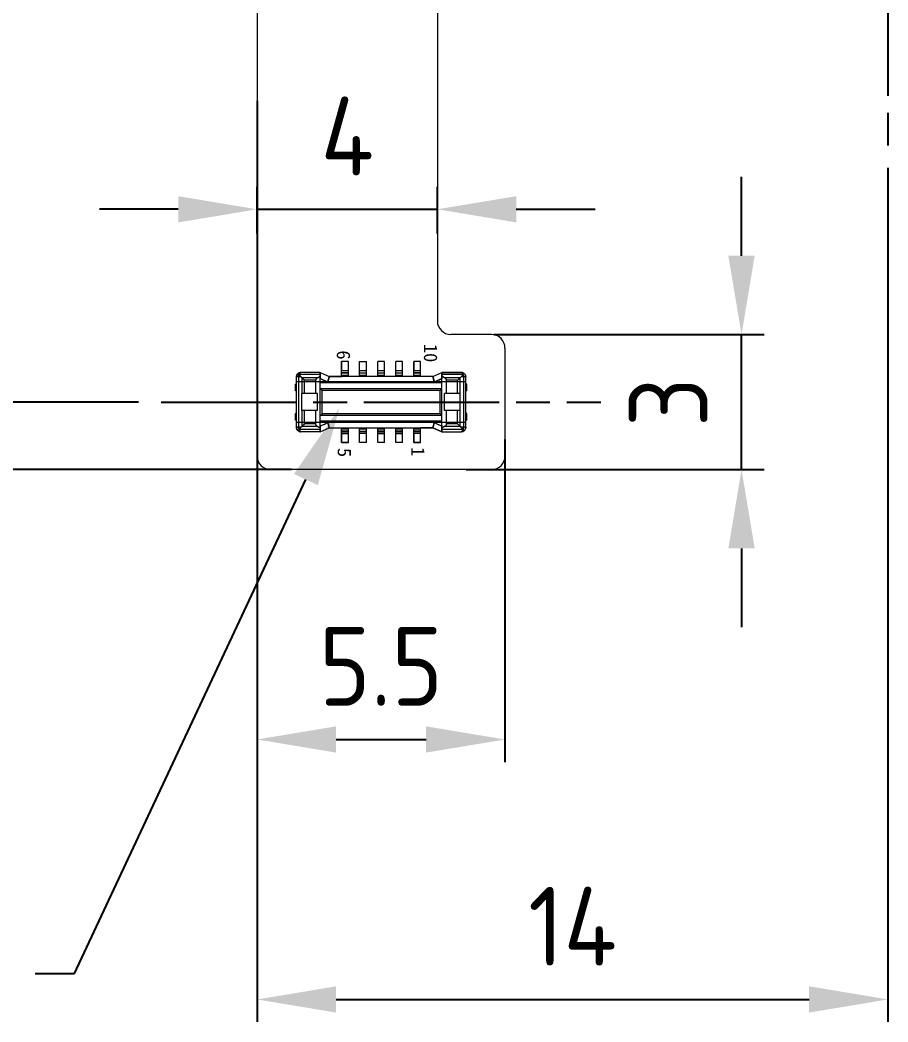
# Model space of a CAD drawing. Header units: millimetres. Extents: x 0 to 210, y 0 to 148.
# Drawn here: x 44.8 to 64.06, y 72.75 to 95 of the extents above; entities that cross this region are included whole.
import ezdxf

# ---------------------------------------------------------------- set-up
doc = ezdxf.new("R2010")
doc.units = ezdxf.units.MM
doc.header["$LTSCALE"] = 0.5
doc.linetypes.add('AM_ISO08W050', pattern=[18, 12, -1.5, 3, -1.5])
doc.linetypes.add('AM_ISO08W050x2', pattern=[9, 6, -0.75, 1.5, -0.75])
doc.layers.add('AM_5', color=3, linetype='Continuous', lineweight=25)
doc.layers.add('AM_7', color=4, linetype='AM_ISO08W050', lineweight=25)
doc.styles.get("Standard").update_dxf_attribs({"font": 'ISOCP.SHX', "bigfont": 'gbcbig.shx'})
doc.dimstyles.new('AM_GB$0', dxfattribs={"dimtxt": 3.5, "dimasz": 3.5, "dimexe": 1, "dimexo": 1, "dimgap": 1.5, "dimtad": 1, "dimdsep": 46, "dimtxsty": 'STANDARD', "dimcen": 0, "dimclrd": 256, "dimclre": 256, "dimclrt": 2, "dimadec": 0, "dimazin": 2, "dimtp": 0.1, "dimtm": 0.1, "dimtfac": 0.71, "dimtdec": 3, "dimtmove": 0, "dimatfit": 3, "dimfxl": 1, "dimlwd": -1, "dimlwe": -1, "dimarcsym": 0})

# ---------------------------------------------------------------- blocks, each defined once
blk = doc.blocks.new('*D21')
at = {"layer": 'AM_5', "linetype": 'ByBlock', "transparency": 16777216}
for p, q in [((54.765, 101.011), (38.862, 101.011)), ((39.362, 86.761), (39.362, 99.261)), ((50.83, 85.011), (38.862, 85.011))]:
    blk.add_line(p, q, dxfattribs=at)
at = {"layer": 'AM_5', "transparency": 16777216}
for points in [[(39.07, 99.261), (39.653, 99.261), (39.362, 101.011)], [(39.07, 86.761), (39.653, 86.761), (39.362, 85.011)]]:
    blk.add_solid(points, dxfattribs=at)
at = {"layer": 'Defpoints', "color": 0, "transparency": 16777216}
for p in [(39.362, 101.011), (55.265, 101.011), (51.33, 85.011)]:
    blk.add_point(p, dxfattribs=at)
at = {"layer": 'AM_5', "color": 2, "transparency": 16777216, "insert": (37.736, 93.011), "char_height": 1.75, "attachment_point": 5, "rotation": 90}
blk.add_mtext('16%%p0.2', dxfattribs=at)
blk = doc.blocks.new('*D22')
at = {"layer": 'AM_5', "linetype": 'ByBlock', "transparency": 16777216}
for p, q in [((54.89, 103.511), (33.903, 103.511)), ((34.403, 86.761), (34.403, 101.761)), ((50.576, 85.011), (33.903, 85.011))]:
    blk.add_line(p, q, dxfattribs=at)
at = {"layer": 'AM_5', "transparency": 16777216}
for points in [[(34.112, 101.761), (34.695, 101.761), (34.403, 103.511)], [(34.112, 86.761), (34.695, 86.761), (34.403, 85.011)]]:
    blk.add_solid(points, dxfattribs=at)
at = {"layer": 'Defpoints', "color": 0, "transparency": 16777216}
for p in [(34.403, 103.511), (55.39, 103.511), (51.076, 85.011)]:
    blk.add_point(p, dxfattribs=at)
at = {"layer": 'AM_5', "color": 2, "transparency": 16777216, "insert": (32.778, 94.261), "char_height": 1.75, "attachment_point": 5, "rotation": 90}
blk.add_mtext('18.5%%p0.2', dxfattribs=at)
blk = doc.blocks.new('*D23')
at = {"layer": 'AM_5', "linetype": 'ByBlock', "transparency": 16777216}
for p, q in [((60.815, 89.761), (60.815, 91.511)), ((55.315, 88.011), (61.315, 88.011)), ((60.815, 85.011), (60.815, 88.011)), ((54.701, 85.011), (61.315, 85.011)), ((60.815, 83.261), (60.815, 81.511))]:
    blk.add_line(p, q, dxfattribs=at)
at = {"layer": 'AM_5', "transparency": 16777216}
for points in [[(60.523, 89.761), (61.107, 89.761), (60.815, 88.011)], [(60.523, 83.261), (61.107, 83.261), (60.815, 85.011)]]:
    blk.add_solid(points, dxfattribs=at)
at = {"layer": 'Defpoints', "color": 0, "transparency": 16777216}
for p in [(54.815, 88.011), (60.815, 88.011), (54.201, 85.011)]:
    blk.add_point(p, dxfattribs=at)
at = {"layer": 'AM_5', "color": 2, "transparency": 16777216, "insert": (59.19, 86.511), "char_height": 1.75, "attachment_point": 5, "rotation": 90}
blk.add_mtext('3', dxfattribs=at)
blk = doc.blocks.new('*D24')
at = {"layer": 'AM_5', "linetype": 'ByBlock', "transparency": 16777216}
for p, q in [((44.065, 88.261), (44.065, 97.461)), ((47.435, 86.511), (43.565, 86.511)), ((44.065, 85.011), (44.065, 86.511)), ((50.571, 85.011), (43.565, 85.011)), ((44.065, 83.261), (44.065, 81.511))]:
    blk.add_line(p, q, dxfattribs=at)
at = {"layer": 'AM_5', "transparency": 16777216}
for points in [[(43.773, 88.261), (44.357, 88.261), (44.065, 86.511)], [(43.773, 83.261), (44.357, 83.261), (44.065, 85.011)]]:
    blk.add_solid(points, dxfattribs=at)
at = {"layer": 'Defpoints', "color": 0, "transparency": 16777216}
for p in [(44.065, 86.511), (47.935, 86.511), (51.071, 85.011)]:
    blk.add_point(p, dxfattribs=at)
at = {"layer": 'AM_5', "color": 2, "transparency": 16777216, "insert": (42.44, 93.736), "char_height": 1.75, "attachment_point": 5, "rotation": 90}
blk.add_mtext('1.5%%p0.1', dxfattribs=at)
blk = doc.blocks.new('*D26')
at = {"layer": 'AM_5', "linetype": 'ByBlock', "transparency": 16777216}
for p, q in [((50.065, 93.201), (50.065, 72.745)), ((64.065, 91.711), (64.065, 72.745)), ((51.815, 73.245), (62.315, 73.245))]:
    blk.add_line(p, q, dxfattribs=at)
at = {"layer": 'AM_5', "transparency": 16777216}
for points in [[(51.815, 73.537), (51.815, 72.954), (50.065, 73.245)], [(62.315, 73.537), (62.315, 72.954), (64.065, 73.245)]]:
    blk.add_solid(points, dxfattribs=at)
at = {"layer": 'Defpoints', "color": 0, "transparency": 16777216}
for p in [(50.065, 93.701), (64.065, 92.211), (64.065, 73.245)]:
    blk.add_point(p, dxfattribs=at)
at = {"layer": 'AM_5', "color": 2, "transparency": 16777216, "insert": (57.065, 74.87), "char_height": 1.75, "attachment_point": 5}
blk.add_mtext('14', dxfattribs=at)
blk = doc.blocks.new('*D27')
at = {"layer": 'AM_5', "linetype": 'ByBlock', "transparency": 16777216}
for p, q in [((55.565, 85.681), (55.565, 78.518)), ((50.065, 85.454), (50.065, 78.518)), ((51.815, 79.018), (53.815, 79.018))]:
    blk.add_line(p, q, dxfattribs=at)
at = {"layer": 'AM_5', "transparency": 16777216}
for points in [[(51.815, 79.31), (51.815, 78.727), (50.065, 79.018)], [(53.815, 79.31), (53.815, 78.727), (55.565, 79.018)]]:
    blk.add_solid(points, dxfattribs=at)
at = {"layer": 'Defpoints', "color": 0, "transparency": 16777216}
for p in [(55.565, 86.181), (50.065, 85.954), (55.565, 79.018)]:
    blk.add_point(p, dxfattribs=at)
at = {"layer": 'AM_5', "color": 2, "transparency": 16777216, "insert": (52.815, 80.643), "char_height": 1.75, "attachment_point": 5}
blk.add_mtext('5.5', dxfattribs=at)
blk = doc.blocks.new('*D28')
at = {"layer": 'AM_5', "linetype": 'ByBlock', "transparency": 16777216}
for p, q in [((50.065, 90.258), (50.065, 91.293)), ((54.065, 90.258), (54.065, 91.293)), ((48.315, 90.793), (46.565, 90.793)), ((50.065, 90.793), (54.065, 90.793)), ((55.815, 90.793), (57.565, 90.793))]:
    blk.add_line(p, q, dxfattribs=at)
at = {"layer": 'AM_5', "transparency": 16777216}
for points in [[(48.315, 91.084), (48.315, 90.501), (50.065, 90.793)], [(55.815, 91.084), (55.815, 90.501), (54.065, 90.793)]]:
    blk.add_solid(points, dxfattribs=at)
at = {"layer": 'Defpoints', "color": 0, "transparency": 16777216}
for p in [(54.065, 90.793), (50.065, 89.758), (54.065, 89.758)]:
    blk.add_point(p, dxfattribs=at)
at = {"layer": 'AM_5', "color": 2, "transparency": 16777216, "insert": (52.065, 92.418), "char_height": 1.75, "attachment_point": 5}
blk.add_mtext('4', dxfattribs=at)
blk = doc.blocks.new('*S212')
at = {"layer": 'AM_5', "color": 3, "linetype": 'Continuous'}
for p, q in [((46.01, 73.824), (51.147, 84.791)), ((45.135, 73.824), (46.01, 73.824))]:
    blk.add_line(p, q, dxfattribs=at)
blk.add_trace([(51.411, 84.667), (50.883, 84.915), (51.89, 86.376)], dxfattribs=at)

msp = doc.modelspace()

# ---------------------------------------------------------------- linework, layer by layer
at = {"color": 7, "linetype": 'Continuous', "lineweight": 15}
for p, q in [((50.065, 103.211), (50.065, 85.311)), ((54.065, 98.211), (54.065, 88.311)), ((55.265, 88.011), (54.365, 88.011)), ((55.565, 87.711), (55.565, 85.311)), ((52.09, 87.411), (51.94, 87.411)), ((51.94, 87.411), (51.94, 87.212)), ((52.09, 87.411), (51.94, 87.411)), ((51.94, 87.081), (51.94, 87.411)), ((52.09, 87.212), (52.09, 87.411)), ((52.09, 87.081), (52.09, 87.411)), ((52.34, 87.411), (52.49, 87.411)), ((52.34, 87.081), (52.34, 87.411)), ((52.49, 87.081), (52.49, 87.411)), ((52.89, 87.411), (52.74, 87.411)), ((52.74, 87.081), (52.74, 87.411)), ((52.89, 87.081), (52.89, 87.411)), ((53.29, 87.411), (53.14, 87.411)), ((53.14, 87.081), (53.14, 87.411)), ((53.29, 87.081), (53.29, 87.411)), ((53.69, 87.411), (53.54, 87.411)), ((53.54, 87.411), (53.54, 87.212)), ((53.69, 87.411), (53.54, 87.411)), ((53.54, 87.081), (53.54, 87.411)), ((53.69, 87.212), (53.69, 87.411)), ((53.69, 87.081), (53.69, 87.411)), ((50.935, 85.954), (50.935, 87.069)), ((51.04, 87.069), (50.935, 87.069)), ((50.985, 87.069), (50.985, 85.954)), ((51.465, 87.124), (51.008, 87.124)), ((51.465, 87.169), (51.035, 87.169)), ((51.406, 87.053), (51.058, 87.053)), ((51.061, 86.701), (51.061, 87.05)), ((51.406, 87.053), (51.465, 87.089)), ((51.464, 87.042), (51.465, 87.03)), ((51.465, 87.03), (51.464, 87.042)), ((51.465, 87.169), (51.665, 87.081)), ((51.465, 87.042), (51.465, 87.168)), ((51.465, 85.992), (51.465, 87.03)), ((53.965, 87.081), (51.665, 87.081)), ((51.665, 87.081), (51.94, 87.081)), ((51.94, 87.212), (52.09, 87.212)), ((51.94, 87.212), (52.09, 87.212)), ((51.94, 87.163), (52.09, 87.163)), ((52.09, 87.16), (51.94, 87.16)), ((51.94, 87.112), (52.09, 87.112)), ((52.34, 87.211), (52.49, 87.212)), ((52.34, 87.212), (52.49, 87.212)), ((52.34, 87.163), (52.49, 87.163)), ((52.34, 87.16), (52.49, 87.16)), ((52.34, 87.112), (52.49, 87.112)), ((52.74, 87.212), (52.89, 87.212)), ((52.74, 87.163), (52.89, 87.163)), ((52.74, 87.16), (52.89, 87.16)), ((52.74, 87.112), (52.89, 87.112)), ((53.14, 87.212), (53.29, 87.212)), ((53.14, 87.163), (53.29, 87.163)), ((53.14, 87.16), (53.29, 87.16)), ((53.14, 87.112), (53.29, 87.112)), ((53.54, 87.212), (53.69, 87.212)), ((53.54, 87.212), (53.69, 87.212)), ((53.54, 87.163), (53.69, 87.163)), ((53.69, 87.16), (53.54, 87.16)), ((53.54, 87.112), (53.69, 87.112)), ((53.965, 87.081), (54.165, 87.169)), ((54.165, 87.169), (54.595, 87.169)), ((54.165, 87.169), (54.165, 87.039)), ((54.622, 87.124), (54.165, 87.124)), ((54.224, 87.053), (54.165, 87.089)), ((54.165, 85.992), (54.165, 87.03)), ((54.572, 87.053), (54.224, 87.053)), ((54.569, 86.701), (54.569, 87.05)), ((54.695, 87.069), (54.59, 87.069)), ((54.645, 87.069), (54.645, 85.954)), ((54.695, 85.954), (54.695, 87.069)), ((50.915, 86.762), (50.915, 86.912)), ((50.935, 86.912), (50.915, 86.912)), ((54.695, 86.961), (50.935, 86.961)), ((51.115, 86.701), (51.115, 86.996)), ((51.365, 86.996), (51.115, 86.996)), ((51.365, 86.701), (51.365, 86.996)), ((54.165, 86.936), (51.465, 86.936)), ((51.465, 86.811), (54.165, 86.811)), ((51.505, 86.771), (51.465, 86.811)), ((54.125, 86.771), (54.165, 86.811)), ((54.515, 86.996), (54.265, 86.996)), ((54.265, 86.701), (54.265, 86.996)), ((54.515, 86.701), (54.515, 86.996)), ((54.715, 86.912), (54.695, 86.912)), ((54.715, 86.762), (54.715, 86.912)), ((50.935, 86.762), (50.915, 86.762)), ((51.058, 86.321), (51.058, 86.701)), ((51.405, 86.701), (51.058, 86.701)), ((51.405, 86.321), (51.405, 86.701)), ((51.505, 86.251), (51.505, 86.771)), ((54.125, 86.771), (51.505, 86.771)), ((54.125, 86.251), (54.125, 86.771)), ((54.572, 86.701), (54.225, 86.701)), ((54.225, 86.321), (54.225, 86.701)), ((54.572, 86.321), (54.572, 86.701)), ((54.715, 86.762), (54.695, 86.762)), ((50.915, 86.111), (50.915, 86.261)), ((50.935, 86.261), (50.915, 86.261)), ((50.935, 86.111), (50.915, 86.111)), ((51.405, 86.321), (51.058, 86.321)), ((51.061, 85.973), (51.061, 86.321)), ((51.115, 86.027), (51.115, 86.321)), ((51.365, 86.027), (51.365, 86.321)), ((51.465, 86.211), (51.505, 86.251)), ((54.165, 86.211), (51.465, 86.211)), ((54.125, 86.251), (51.505, 86.251)), ((54.165, 86.211), (54.125, 86.251)), ((54.572, 86.321), (54.225, 86.321)), ((54.265, 86.027), (54.265, 86.321)), ((54.515, 86.027), (54.515, 86.321)), ((54.569, 85.973), (54.569, 86.321)), ((54.715, 86.261), (54.695, 86.261)), ((54.715, 86.111), (54.695, 86.111)), ((54.715, 86.111), (54.715, 86.261)), ((54.695, 86.061), (50.935, 86.061)), ((51.04, 85.954), (50.935, 85.954)), ((51.465, 85.899), (51.008, 85.899)), ((51.406, 85.969), (51.058, 85.969)), ((51.365, 86.027), (51.115, 86.027)), ((54.165, 86.086), (51.465, 86.086)), ((51.636, 86.054), (51.465, 85.979)), ((51.465, 85.854), (51.465, 85.979)), ((51.465, 85.854), (51.665, 85.941)), ((53.997, 86.066), (51.633, 86.066)), ((51.665, 85.941), (51.665, 85.941)), ((51.665, 85.941), (53.965, 85.941)), ((51.94, 85.611), (51.94, 85.941)), ((52.09, 85.911), (51.94, 85.911)), ((52.09, 85.611), (52.09, 85.941)), ((52.34, 85.611), (52.34, 85.941)), ((52.49, 85.911), (52.34, 85.911)), ((52.49, 85.611), (52.49, 85.941)), ((52.74, 85.611), (52.74, 85.941)), ((52.89, 85.911), (52.74, 85.911)), ((52.89, 85.611), (52.89, 85.941)), ((53.14, 85.611), (53.14, 85.941)), ((53.29, 85.911), (53.14, 85.911)), ((53.29, 85.611), (53.29, 85.941)), ((53.54, 85.611), (53.54, 85.941)), ((53.69, 85.911), (53.54, 85.911)), ((53.965, 85.941), (53.69, 85.941)), ((53.69, 85.611), (53.69, 85.941)), ((53.965, 85.941), (54.165, 85.854)), ((54.165, 85.854), (53.965, 85.941)), ((53.965, 85.941), (53.965, 85.941)), ((54.165, 85.979), (53.994, 86.054)), ((54.165, 85.979), (54.165, 85.992)), ((54.165, 85.992), (54.165, 85.979)), ((54.165, 85.854), (54.165, 85.979)), ((54.224, 85.969), (54.165, 85.934)), ((54.622, 85.899), (54.165, 85.899)), ((54.572, 85.969), (54.224, 85.969)), ((54.515, 86.027), (54.265, 86.027)), ((54.695, 85.954), (54.59, 85.954)), ((51.465, 85.854), (51.035, 85.854)), ((52.09, 85.863), (51.94, 85.863)), ((51.94, 85.859), (52.09, 85.859)), ((52.09, 85.811), (51.94, 85.811)), ((51.94, 85.811), (51.94, 85.611)), ((51.94, 85.811), (52.09, 85.811)), ((52.09, 85.611), (52.09, 85.811)), ((52.34, 85.863), (52.49, 85.863)), ((52.34, 85.859), (52.49, 85.859)), ((52.49, 85.811), (52.34, 85.811)), ((52.49, 85.811), (52.34, 85.811)), ((52.89, 85.863), (52.74, 85.863)), ((52.74, 85.859), (52.89, 85.859)), ((52.89, 85.811), (52.74, 85.811)), ((52.74, 85.811), (52.89, 85.811)), ((53.29, 85.863), (53.14, 85.863)), ((53.14, 85.859), (53.29, 85.859)), ((53.29, 85.811), (53.14, 85.811)), ((53.14, 85.811), (53.29, 85.811)), ((53.69, 85.863), (53.54, 85.863)), ((53.54, 85.859), (53.69, 85.859)), ((53.69, 85.811), (53.54, 85.811)), ((53.54, 85.811), (53.54, 85.611)), ((53.69, 85.811), (53.54, 85.811)), ((53.69, 85.611), (53.69, 85.811)), ((54.165, 85.854), (54.595, 85.854)), ((51.94, 85.611), (52.09, 85.611)), ((52.09, 85.611), (51.94, 85.611)), ((52.49, 85.611), (52.34, 85.611)), ((52.89, 85.611), (52.74, 85.611)), ((53.29, 85.611), (53.14, 85.611)), ((53.54, 85.611), (53.69, 85.611)), ((53.69, 85.611), (53.54, 85.611)), ((55.265, 85.011), (50.365, 85.011))]:
    msp.add_line(p, q, dxfattribs=at)
msp.add_lwpolyline([(51.464, 87.169), (51.464, 87.169), (51.463, 87.169), (51.464, 87.169)], dxfattribs=at)
for centre, radius, start, end in [((54.365, 88.311), 0.3, 180, 270), ((55.265, 87.711), 0.3, 0, 90), ((51.035, 87.069), 0.1, 90, 180), ((54.595, 87.069), 0.1, 359.9974, 90.0026), ((51.035, 85.954), 0.1, 179.9974, 270.0026), ((54.595, 85.954), 0.1, 269.9974, 0.0026), ((50.365, 85.311), 0.3, 180, 270), ((55.265, 85.311), 0.3, 270, 360)]:
    msp.add_arc(centre, radius, start, end, dxfattribs=at)
for points, knots in [([(50.935, 87.069), (50.935, 87.077), (50.937, 87.095), (50.947, 87.119), (50.963, 87.14), (50.985, 87.156), (51.009, 87.166), (51.026, 87.169), (51.035, 87.169)], [0, 0, 0, 0, 0.0258342, 0.0520997, 0.0783382, 0.1045812, 0.1308305, 0.1566311, 0.1566311, 0.1566311, 0.1566311]), ([(51.01, 87.15), (51.006, 87.145), (50.998, 87.133), (50.991, 87.114), (50.986, 87.092), (50.985, 87.077), (50.985, 87.069)], [0, 0, 0, 0, 0.01899704, 0.04002287, 0.06257093, 0.08592241, 0.08592241, 0.08592241, 0.08592241]), ([(50.985, 87.069), (50.985, 87.077), (50.986, 87.092), (50.991, 87.114), (50.998, 87.133), (51.006, 87.145), (51.01, 87.15)], [0, 0, 0, 0, 0.02337654, 0.04564807, 0.06671472, 0.08592341, 0.08592341, 0.08592341, 0.08592341]), ([(51.008, 87.124), (51.007, 87.127), (51.008, 87.133), (51.008, 87.142), (51.009, 87.147), (51.01, 87.15)], [0, 0, 0, 0, 0.00954284, 0.01827527, 0.02606074, 0.02606074, 0.02606074, 0.02606074]), ([(51.01, 87.15), (51.009, 87.147), (51.008, 87.142), (51.008, 87.133), (51.007, 87.127), (51.008, 87.124)], [0, 0, 0, 0, 0.00775286, 0.01647334, 0.02606367, 0.02606367, 0.02606367, 0.02606367]), ([(51.008, 87.124), (51.008, 87.119), (51.009, 87.11), (51.016, 87.096), (51.027, 87.082), (51.035, 87.073), (51.04, 87.069)], [0, 0, 0, 0, 0.01307496, 0.02818851, 0.04562308, 0.06552876, 0.06552876, 0.06552876, 0.06552876]), ([(51.04, 87.069), (51.035, 87.073), (51.027, 87.082), (51.016, 87.096), (51.009, 87.11), (51.008, 87.119), (51.008, 87.124)], [0, 0, 0, 0, 0.01990646, 0.03734158, 0.05245501, 0.06553007, 0.06553007, 0.06553007, 0.06553007]), ([(51.037, 87.169), (51.036, 87.169), (51.033, 87.169), (51.029, 87.168), (51.026, 87.168), (51.023, 87.167), (51.02, 87.166), (51.017, 87.164), (51.015, 87.162), (51.013, 87.159), (51.011, 87.154), (51.01, 87.151), (51.01, 87.15)], [0, 0, 0, 0, 0.00425509, 0.00798757, 0.01132564, 0.0144581, 0.01752334, 0.02064685, 0.02398123, 0.02772535, 0.0321276, 0.03748125, 0.03748125, 0.03748125, 0.03748125]), ([(51.037, 87.169), (51.037, 87.169), (51.036, 87.169), (51.035, 87.169), (51.035, 87.169), (51.035, 87.169)], [0, 0, 0, 0, 0.001180722, 0.001899559, 0.002155228, 0.002155228, 0.002155228, 0.002155228]), ([(51.04, 87.069), (51.042, 87.067), (51.046, 87.064), (51.052, 87.058), (51.056, 87.055), (51.058, 87.053)], [0, 0, 0, 0, 0.00772152, 0.01546484, 0.02322819, 0.02322819, 0.02322819, 0.02322819]), ([(51.058, 87.053), (51.056, 87.055), (51.052, 87.058), (51.046, 87.064), (51.042, 87.067), (51.04, 87.069)], [0, 0, 0, 0, 0.00770204, 0.01544034, 0.02320791, 0.02320791, 0.02320791, 0.02320791]), ([(51.061, 87.05), (51.061, 87.05), (51.06, 87.051), (51.059, 87.052), (51.058, 87.053), (51.058, 87.053)], [0, 0, 0, 0, 0.001569102, 0.00311671, 0.004638781, 0.004638781, 0.004638781, 0.004638781]), ([(51.058, 87.053), (51.058, 87.053), (51.059, 87.052), (51.06, 87.051), (51.061, 87.05), (51.061, 87.05)], [0, 0, 0, 0, 0.001526053, 0.003070113, 0.004631201, 0.004631201, 0.004631201, 0.004631201]), ([(51.061, 87.05), (51.066, 87.045), (51.078, 87.033), (51.096, 87.015), (51.108, 87.003), (51.115, 86.996)], [0, 0, 0, 0, 0.02239183, 0.04820123, 0.07636543, 0.07636543, 0.07636543, 0.07636543]), ([(51.115, 86.996), (51.108, 87.003), (51.096, 87.015), (51.078, 87.033), (51.066, 87.045), (51.061, 87.05)], [0, 0, 0, 0, 0.02817101, 0.0539817, 0.07636562, 0.07636562, 0.07636562, 0.07636562]), ([(51.406, 87.053), (51.401, 87.05), (51.392, 87.044), (51.38, 87.033), (51.371, 87.021), (51.366, 87.008), (51.365, 87), (51.365, 86.996)], [0, 0, 0, 0, 0.01737064, 0.03333936, 0.04799334, 0.06135543, 0.07340136, 0.07340136, 0.07340136, 0.07340136]), ([(51.365, 86.996), (51.365, 87), (51.366, 87.008), (51.371, 87.021), (51.38, 87.033), (51.392, 87.044), (51.401, 87.05), (51.406, 87.053)], [0, 0, 0, 0, 0.0120773, 0.02543387, 0.04008214, 0.05604341, 0.07340101, 0.07340101, 0.07340101, 0.07340101]), ([(51.465, 87.042), (51.464, 87.042), (51.464, 87.042), (51.464, 87.041), (51.464, 87.041), (51.464, 87.04), (51.464, 87.039), (51.464, 87.038), (51.464, 87.037), (51.463, 87.036), (51.463, 87.035), (51.463, 87.034), (51.463, 87.033), (51.462, 87.032), (51.462, 87.032), (51.462, 87.031), (51.462, 87.03), (51.462, 87.03), (51.463, 87.029), (51.464, 87.03), (51.464, 87.03), (51.465, 87.03), (51.465, 87.03)], [0, 0, 0, 0, 0.00053327, 0.00115779, 0.00184023, 0.00258112, 0.00338324, 0.00425059, 0.00518754, 0.00619934, 0.00729231, 0.00841611, 0.00941629, 0.01029778, 0.01108115, 0.0117819, 0.01241183, 0.01297416, 0.01350312, 0.01410894, 0.01477563, 0.01551456, 0.01551456, 0.01551456, 0.01551456]), ([(51.465, 87.03), (51.465, 87.03), (51.464, 87.03), (51.464, 87.03), (51.463, 87.029), (51.462, 87.03), (51.462, 87.03), (51.462, 87.031), (51.462, 87.032), (51.462, 87.032), (51.463, 87.033), (51.463, 87.034), (51.463, 87.035), (51.463, 87.036), (51.463, 87.037), (51.464, 87.038), (51.464, 87.038), (51.464, 87.039), (51.464, 87.04), (51.464, 87.04), (51.464, 87.041), (51.464, 87.041), (51.464, 87.042), (51.464, 87.042), (51.464, 87.042)], [0, 0, 0, 0, 0.00076139, 0.00143839, 0.00203817, 0.00255987, 0.00311968, 0.00374171, 0.00442008, 0.0051559, 0.00595198, 0.00681192, 0.00773998, 0.00874271, 0.0097835, 0.01072401, 0.01155155, 0.01228648, 0.01294364, 0.01353433, 0.01406763, 0.0145506, 0.0149871, 0.01535459, 0.01535459, 0.01535459, 0.01535459]), ([(51.465, 87.169), (51.465, 87.169), (51.464, 87.169), (51.464, 87.169), (51.464, 87.169), (51.464, 87.169)], [0, 0, 0, 0, 0.000211653, 0.000609324, 0.001146189, 0.001146189, 0.001146189, 0.001146189]), ([(51.464, 87.169), (51.464, 87.169), (51.464, 87.168), (51.464, 87.168), (51.464, 87.168), (51.465, 87.168)], [0, 0, 0, 0, 0.00030517, 0.00067215, 0.001066933, 0.001066933, 0.001066933, 0.001066933]), ([(51.464, 87.169), (51.464, 87.169), (51.464, 87.169), (51.464, 87.169), (51.464, 87.169), (51.464, 87.169)], [0, 0, 0, 0, 0.0003213663, 0.0006258221, 0.0009135613, 0.0009135613, 0.0009135613, 0.0009135613]), ([(51.464, 87.042), (51.464, 87.044), (51.465, 87.047), (51.465, 87.052), (51.465, 87.055), (51.465, 87.056)], [0, 0, 0, 0, 0.00452577, 0.0092601, 0.01420685, 0.01420685, 0.01420685, 0.01420685]), ([(51.465, 87.169), (51.465, 87.169), (51.465, 87.169), (51.465, 87.169), (51.465, 87.169)], [0, 0, 0, 0, 0.0001452321, 0.0002904668, 0.0002904668, 0.0002904668, 0.0002904668]), ([(51.465, 87.169), (51.465, 87.169), (51.465, 87.169), (51.465, 87.169), (51.465, 87.169)], [0, 0, 0, 0, 0.0001415719, 0.0002831447, 0.0002831447, 0.0002831447, 0.0002831447]), ([(51.465, 87.168), (51.465, 87.166), (51.465, 87.16), (51.465, 87.147), (51.465, 87.128), (51.465, 87.104), (51.465, 87.074), (51.465, 87.053), (51.465, 87.042)], [0, 0, 0, 0, 0.0062688, 0.0190833, 0.0378843, 0.0625374, 0.092683, 0.1259559, 0.1259559, 0.1259559, 0.1259559]), ([(51.465, 87.089), (51.465, 87.093), (51.465, 87.1), (51.464, 87.112), (51.465, 87.12), (51.465, 87.124)], [0, 0, 0, 0, 0.01150989, 0.02319769, 0.03472046, 0.03472046, 0.03472046, 0.03472046]), ([(51.465, 87.056), (51.465, 87.057), (51.465, 87.058), (51.465, 87.06), (51.465, 87.061), (51.465, 87.061)], [0, 0, 0, 0, 0.001644713, 0.003256268, 0.004835172, 0.004835172, 0.004835172, 0.004835172]), ([(51.634, 86.958), (51.615, 86.966), (51.578, 86.982), (51.521, 87.006), (51.484, 87.022), (51.465, 87.03)], [0, 0, 0, 0, 0.0612609, 0.1225515, 0.1838746, 0.1838746, 0.1838746, 0.1838746]), ([(51.465, 87.03), (51.484, 87.022), (51.521, 87.006), (51.578, 86.982), (51.615, 86.966), (51.634, 86.958)], [0, 0, 0, 0, 0.0612393, 0.1225315, 0.1838746, 0.1838746, 0.1838746, 0.1838746]), ([(51.634, 86.958), (51.635, 86.961), (51.637, 86.969), (51.64, 86.981), (51.643, 86.995), (51.646, 87.009), (51.65, 87.024), (51.654, 87.039), (51.658, 87.053), (51.661, 87.066), (51.663, 87.075), (51.664, 87.08), (51.665, 87.081)], [0, 0, 0, 0, 0.0115025, 0.0241067, 0.0377737, 0.0524227, 0.0678573, 0.0836687, 0.0990645, 0.1128241, 0.1231918, 0.127286, 0.127286, 0.127286, 0.127286]), ([(51.665, 87.081), (51.664, 87.08), (51.663, 87.075), (51.661, 87.066), (51.658, 87.053), (51.654, 87.039), (51.65, 87.024), (51.646, 87.009), (51.643, 86.995), (51.64, 86.981), (51.637, 86.969), (51.635, 86.961), (51.634, 86.958)], [0, 0, 0, 0, 0.0040711, 0.0144709, 0.0283199, 0.0437284, 0.0595005, 0.0749095, 0.0895511, 0.1032132, 0.1158067, 0.1272945, 0.1272945, 0.1272945, 0.1272945]), ([(53.995, 86.96), (53.995, 86.962), (53.995, 86.964), (53.994, 86.967), (53.993, 86.971), (53.992, 86.975), (53.991, 86.979), (53.989, 86.984), (53.988, 86.989), (53.987, 86.995), (53.986, 87.001), (53.984, 87.007), (53.982, 87.014), (53.98, 87.021), (53.978, 87.029), (53.976, 87.037), (53.974, 87.045), (53.972, 87.053), (53.97, 87.061), (53.969, 87.068), (53.967, 87.074), (53.966, 87.078), (53.965, 87.081), (53.965, 87.081)], [0, 0, 0, 0, 0.0032783, 0.0068541, 0.0107337, 0.0149421, 0.0194915, 0.0244046, 0.0297031, 0.0354081, 0.0415367, 0.0480994, 0.055098, 0.0625212, 0.070338, 0.078487, 0.0868631, 0.0952998, 0.1035473, 0.1112381, 0.1178419, 0.122608, 0.1244953, 0.1244953, 0.1244953, 0.1244953]), ([(53.965, 87.081), (53.965, 87.081), (53.966, 87.078), (53.967, 87.074), (53.969, 87.068), (53.97, 87.061), (53.972, 87.053), (53.974, 87.045), (53.976, 87.037), (53.978, 87.029), (53.98, 87.021), (53.982, 87.014), (53.984, 87.007), (53.986, 87.001), (53.987, 86.995), (53.988, 86.989), (53.989, 86.984), (53.991, 86.979), (53.992, 86.975), (53.993, 86.971), (53.994, 86.967), (53.995, 86.964), (53.995, 86.962), (53.995, 86.96)], [0, 0, 0, 0, 0.0019507, 0.0067588, 0.0133422, 0.0209782, 0.0291746, 0.0375875, 0.0459683, 0.0541292, 0.0619555, 0.069384, 0.0763843, 0.0829466, 0.0890748, 0.0947806, 0.1000806, 0.1049956, 0.1095484, 0.1137611, 0.1176456, 0.1212191, 0.1244874, 0.1244874, 0.1244874, 0.1244874]), ([(53.995, 86.96), (54.014, 86.968), (54.052, 86.984), (54.109, 87.007), (54.146, 87.022), (54.165, 87.03)], [0, 0, 0, 0, 0.0611875, 0.1222569, 0.1832069, 0.1832069, 0.1832069, 0.1832069]), ([(54.165, 87.03), (54.146, 87.022), (54.108, 87.007), (54.052, 86.984), (54.014, 86.968), (53.995, 86.96)], [0, 0, 0, 0, 0.0611161, 0.1221853, 0.1832069, 0.1832069, 0.1832069, 0.1832069]), ([(54.165, 87.168), (54.166, 87.168), (54.166, 87.168), (54.166, 87.169), (54.166, 87.169), (54.166, 87.169), (54.166, 87.169), (54.166, 87.169), (54.165, 87.169), (54.165, 87.169)], [0, 0, 0, 0, 0.000778049, 0.001101227, 0.001243416, 0.001435099, 0.001716766, 0.001968543, 0.002210798, 0.002210798, 0.002210798, 0.002210798]), ([(54.165, 87.169), (54.165, 87.169), (54.165, 87.169), (54.165, 87.169), (54.165, 87.169)], [0, 0, 0, 0, 0.0001951781, 0.0003903586, 0.0003903586, 0.0003903586, 0.0003903586]), ([(54.167, 87.039), (54.167, 87.039), (54.166, 87.039), (54.165, 87.04), (54.165, 87.041), (54.165, 87.041), (54.165, 87.042), (54.165, 87.044), (54.165, 87.045), (54.165, 87.046), (54.165, 87.047), (54.165, 87.049), (54.165, 87.05), (54.165, 87.052), (54.165, 87.054), (54.165, 87.056), (54.165, 87.058), (54.165, 87.06), (54.165, 87.062), (54.165, 87.065), (54.165, 87.068), (54.165, 87.071), (54.165, 87.074), (54.165, 87.077), (54.165, 87.081), (54.165, 87.085), (54.165, 87.09), (54.165, 87.094), (54.165, 87.099), (54.165, 87.104), (54.165, 87.11), (54.165, 87.116), (54.165, 87.122), (54.165, 87.128), (54.165, 87.135), (54.165, 87.142), (54.165, 87.148), (54.165, 87.155), (54.165, 87.16), (54.165, 87.165), (54.165, 87.167), (54.165, 87.168)], [0, 0, 0, 0, 0.0009836, 0.001802, 0.0026221, 0.0035482, 0.0045255, 0.0055878, 0.0067303, 0.0079618, 0.0092885, 0.010718, 0.0122583, 0.0139179, 0.0157062, 0.0176331, 0.019709, 0.0219455, 0.0243546, 0.0269492, 0.029743, 0.0327501, 0.0359857, 0.0394651, 0.0432043, 0.047219, 0.0515246, 0.0561354, 0.0610634, 0.0663173, 0.0718997, 0.0778039, 0.0840092, 0.0904724, 0.0971186, 0.103844, 0.1104988, 0.1168662, 0.122632, 0.1273299, 0.1303386, 0.1303386, 0.1303386, 0.1303386]), ([(54.166, 87.168), (54.165, 87.167), (54.165, 87.162), (54.165, 87.153), (54.165, 87.14), (54.165, 87.129), (54.165, 87.124)], [0, 0, 0, 0, 0.00412757, 0.01343627, 0.02711638, 0.04465073, 0.04465073, 0.04465073, 0.04465073]), ([(54.165, 87.124), (54.165, 87.12), (54.165, 87.112), (54.165, 87.1), (54.165, 87.093), (54.165, 87.089)], [0, 0, 0, 0, 0.01167618, 0.02324976, 0.03471827, 0.03471827, 0.03471827, 0.03471827]), ([(54.165, 87.061), (54.165, 87.061), (54.165, 87.06), (54.165, 87.058), (54.165, 87.057), (54.165, 87.056)], [0, 0, 0, 0, 0.001576726, 0.003187551, 0.004835861, 0.004835861, 0.004835861, 0.004835861]), ([(54.165, 87.03), (54.165, 87.031), (54.166, 87.033), (54.166, 87.036), (54.167, 87.038), (54.167, 87.039)], [0, 0, 0, 0, 0.00322113, 0.006457974, 0.009709194, 0.009709194, 0.009709194, 0.009709194]), ([(54.167, 87.039), (54.167, 87.038), (54.166, 87.036), (54.166, 87.033), (54.165, 87.031), (54.165, 87.03)], [0, 0, 0, 0, 0.003232526, 0.006472784, 0.009721434, 0.009721434, 0.009721434, 0.009721434]), ([(54.165, 87.039), (54.165, 87.039), (54.166, 87.039), (54.166, 87.039), (54.167, 87.039), (54.167, 87.039), (54.167, 87.039), (54.167, 87.039)], [0, 0, 0, 0, 0.000471893, 0.000968583, 0.001385472, 0.001861971, 0.002287709, 0.002287709, 0.002287709, 0.002287709]), ([(54.165, 87.03), (54.165, 87.03), (54.165, 87.031), (54.165, 87.032), (54.165, 87.033), (54.165, 87.034), (54.165, 87.035), (54.165, 87.035), (54.165, 87.036), (54.165, 87.037), (54.165, 87.037), (54.165, 87.038), (54.165, 87.038), (54.165, 87.039), (54.165, 87.039), (54.165, 87.039)], [0, 0, 0, 0, 0.001109301, 0.002135525, 0.003085742, 0.003966062, 0.004782056, 0.00553879, 0.006240856, 0.00689244, 0.00749739, 0.008058687, 0.008577969, 0.009055099, 0.009474513, 0.009474513, 0.009474513, 0.009474513]), ([(54.165, 87.039), (54.165, 87.039), (54.165, 87.039), (54.165, 87.038), (54.165, 87.038), (54.165, 87.037), (54.165, 87.037), (54.165, 87.036), (54.165, 87.035), (54.165, 87.035), (54.165, 87.034), (54.165, 87.033), (54.165, 87.032), (54.165, 87.031), (54.165, 87.03), (54.165, 87.03)], [0, 0, 0, 0, 0.000390161, 0.0008676, 0.001389958, 0.001955308, 0.002564972, 0.003221156, 0.003926478, 0.004685806, 0.005504979, 0.006389118, 0.007342296, 0.008368086, 0.009474723, 0.009474723, 0.009474723, 0.009474723]), ([(54.593, 87.169), (54.546, 87.169), (54.451, 87.169), (54.308, 87.169), (54.213, 87.169), (54.166, 87.169)], [0, 0, 0, 0, 0.1415233, 0.2848655, 0.4273436, 0.4273436, 0.4273436, 0.4273436]), ([(54.265, 86.996), (54.265, 87), (54.264, 87.008), (54.259, 87.021), (54.25, 87.033), (54.238, 87.044), (54.229, 87.05), (54.224, 87.053)], [0, 0, 0, 0, 0.01205295, 0.02541217, 0.04006327, 0.05602886, 0.0733956, 0.0733956, 0.0733956, 0.0733956]), ([(54.224, 87.053), (54.229, 87.05), (54.238, 87.044), (54.25, 87.033), (54.259, 87.021), (54.264, 87.008), (54.265, 87), (54.265, 86.996)], [0, 0, 0, 0, 0.01735813, 0.03331983, 0.04796859, 0.06132596, 0.07339576, 0.07339576, 0.07339576, 0.07339576]), ([(54.569, 87.05), (54.564, 87.045), (54.552, 87.033), (54.534, 87.015), (54.522, 87.003), (54.515, 86.996)], [0, 0, 0, 0, 0.02239485, 0.04820055, 0.07636562, 0.07636562, 0.07636562, 0.07636562]), ([(54.515, 86.996), (54.522, 87.003), (54.534, 87.015), (54.552, 87.033), (54.564, 87.045), (54.569, 87.05)], [0, 0, 0, 0, 0.02817829, 0.05399581, 0.07636543, 0.07636543, 0.07636543, 0.07636543]), ([(54.572, 87.053), (54.572, 87.053), (54.571, 87.052), (54.57, 87.051), (54.569, 87.05), (54.569, 87.05)], [0, 0, 0, 0, 0.001518077, 0.003064104, 0.004632624, 0.004632624, 0.004632624, 0.004632624]), ([(54.569, 87.05), (54.569, 87.05), (54.57, 87.051), (54.571, 87.052), (54.572, 87.053), (54.572, 87.053)], [0, 0, 0, 0, 0.001563619, 0.003108769, 0.004636182, 0.004636182, 0.004636182, 0.004636182]), ([(54.572, 87.053), (54.574, 87.055), (54.578, 87.058), (54.584, 87.064), (54.588, 87.067), (54.59, 87.069)], [0, 0, 0, 0, 0.00772434, 0.01546889, 0.02323209, 0.02323209, 0.02323209, 0.02323209]), ([(54.622, 87.124), (54.622, 87.119), (54.621, 87.11), (54.614, 87.096), (54.603, 87.082), (54.594, 87.073), (54.59, 87.069)], [0, 0, 0, 0, 0.01307502, 0.02818843, 0.04562357, 0.06553007, 0.06553007, 0.06553007, 0.06553007]), ([(54.62, 87.15), (54.62, 87.151), (54.619, 87.154), (54.617, 87.159), (54.615, 87.162), (54.613, 87.164), (54.61, 87.166), (54.607, 87.167), (54.604, 87.168), (54.601, 87.168), (54.597, 87.169), (54.594, 87.169), (54.593, 87.169)], [0, 0, 0, 0, 0.00536981, 0.00978111, 0.0135305, 0.01686847, 0.01999495, 0.02306281, 0.02619757, 0.02953777, 0.03327209, 0.03736501, 0.03736501, 0.03736501, 0.03736501]), ([(54.595, 87.169), (54.604, 87.169), (54.621, 87.166), (54.645, 87.156), (54.667, 87.14), (54.683, 87.119), (54.693, 87.095), (54.695, 87.077), (54.695, 87.069)], [0, 0, 0, 0, 0.0258342, 0.0520997, 0.0783382, 0.1045812, 0.1308305, 0.1566311, 0.1566311, 0.1566311, 0.1566311]), ([(54.622, 87.124), (54.622, 87.127), (54.622, 87.133), (54.622, 87.142), (54.621, 87.147), (54.62, 87.15)], [0, 0, 0, 0, 0.00959228, 0.01831244, 0.02606334, 0.02606334, 0.02606334, 0.02606334]), ([(54.62, 87.15), (54.624, 87.145), (54.631, 87.133), (54.639, 87.114), (54.644, 87.092), (54.645, 87.077), (54.645, 87.069)], [0, 0, 0, 0, 0.01878083, 0.03967504, 0.06233142, 0.0859237, 0.0859237, 0.0859237, 0.0859237]), ([(54.645, 87.069), (54.645, 87.077), (54.644, 87.092), (54.639, 87.114), (54.632, 87.133), (54.624, 87.145), (54.62, 87.15)], [0, 0, 0, 0, 0.02335247, 0.04590015, 0.06692601, 0.085922, 0.085922, 0.085922, 0.085922]), ([(54.62, 87.15), (54.621, 87.147), (54.622, 87.142), (54.622, 87.133), (54.622, 87.127), (54.622, 87.124)], [0, 0, 0, 0, 0.00778723, 0.01652002, 0.02606044, 0.02606044, 0.02606044, 0.02606044]), ([(52.74, 86.956), (52.617, 86.956), (52.371, 86.957), (52.003, 86.957), (51.757, 86.958), (51.634, 86.958)], [0, 0, 0, 0, 0.368867, 0.737502, 1.105906, 1.105906, 1.105906, 1.105906]), ([(51.634, 86.958), (51.757, 86.958), (52.003, 86.957), (52.371, 86.957), (52.617, 86.956), (52.74, 86.956)], [0, 0, 0, 0, 0.368728, 0.737365, 1.105906, 1.105906, 1.105906, 1.105906]), ([(52.74, 86.956), (52.887, 86.957), (53.173, 86.959), (53.591, 86.962), (53.863, 86.961), (53.995, 86.96)], [0, 0, 0, 0, 0.440043, 0.858103, 1.255475, 1.255475, 1.255475, 1.255475]), ([(53.995, 86.96), (53.862, 86.961), (53.59, 86.962), (53.172, 86.959), (52.886, 86.957), (52.74, 86.956)], [0, 0, 0, 0, 0.39885, 0.817222, 1.255475, 1.255475, 1.255475, 1.255475]), ([(51.035, 85.854), (51.026, 85.854), (51.009, 85.856), (50.984, 85.866), (50.963, 85.882), (50.947, 85.903), (50.937, 85.928), (50.935, 85.945), (50.935, 85.954)], [0, 0, 0, 0, 0.0258342, 0.0520997, 0.0783382, 0.1045812, 0.1308305, 0.1566311, 0.1566311, 0.1566311, 0.1566311]), ([(50.985, 85.954), (50.985, 85.946), (50.986, 85.931), (50.991, 85.909), (50.998, 85.889), (51.006, 85.878), (51.01, 85.873)], [0, 0, 0, 0, 0.02335271, 0.0459006, 0.06692664, 0.08592274, 0.08592274, 0.08592274, 0.08592274]), ([(51.01, 85.873), (51.006, 85.878), (50.998, 85.889), (50.991, 85.908), (50.986, 85.93), (50.985, 85.946), (50.985, 85.954)], [0, 0, 0, 0, 0.01878051, 0.03967509, 0.0623318, 0.08592418, 0.08592418, 0.08592418, 0.08592418]), ([(51.01, 85.873), (51.009, 85.875), (51.008, 85.881), (51.008, 85.89), (51.007, 85.896), (51.008, 85.899)], [0, 0, 0, 0, 0.00778723, 0.01652016, 0.02606103, 0.02606103, 0.02606103, 0.02606103]), ([(51.008, 85.899), (51.007, 85.896), (51.008, 85.89), (51.008, 85.881), (51.009, 85.875), (51.01, 85.873)], [0, 0, 0, 0, 0.00959187, 0.0183118, 0.02606369, 0.02606369, 0.02606369, 0.02606369]), ([(51.04, 85.954), (51.035, 85.949), (51.027, 85.94), (51.016, 85.926), (51.009, 85.913), (51.008, 85.903), (51.008, 85.899)], [0, 0, 0, 0, 0.01990566, 0.03734019, 0.05245376, 0.06552877, 0.06552877, 0.06552877, 0.06552877]), ([(51.008, 85.899), (51.008, 85.903), (51.009, 85.913), (51.016, 85.926), (51.027, 85.94), (51.035, 85.949), (51.04, 85.954)], [0, 0, 0, 0, 0.01307502, 0.02818844, 0.04562358, 0.06553007, 0.06553007, 0.06553007, 0.06553007]), ([(51.058, 85.969), (51.056, 85.968), (51.052, 85.964), (51.046, 85.959), (51.042, 85.955), (51.04, 85.954)], [0, 0, 0, 0, 0.00771346, 0.01544342, 0.02318948, 0.02318948, 0.02318948, 0.02318948]), ([(51.058, 85.969), (51.058, 85.97), (51.059, 85.97), (51.06, 85.971), (51.061, 85.972), (51.061, 85.973)], [0, 0, 0, 0, 0.001522057, 0.003081096, 0.004666725, 0.004666725, 0.004666725, 0.004666725]), ([(51.061, 85.973), (51.061, 85.972), (51.06, 85.971), (51.059, 85.97), (51.058, 85.97), (51.058, 85.969)], [0, 0, 0, 0, 0.001581753, 0.003140295, 0.004678742, 0.004678742, 0.004678742, 0.004678742]), ([(51.115, 86.027), (51.108, 86.02), (51.096, 86.007), (51.078, 85.989), (51.066, 85.978), (51.061, 85.973)], [0, 0, 0, 0, 0.02817815, 0.05399573, 0.07636543, 0.07636543, 0.07636543, 0.07636543]), ([(51.061, 85.973), (51.066, 85.978), (51.078, 85.989), (51.096, 86.007), (51.108, 86.02), (51.115, 86.027)], [0, 0, 0, 0, 0.02239485, 0.04820055, 0.07636562, 0.07636562, 0.07636562, 0.07636562]), ([(51.406, 85.969), (51.401, 85.972), (51.392, 85.979), (51.38, 85.99), (51.371, 86.002), (51.366, 86.014), (51.365, 86.022), (51.365, 86.027)], [0, 0, 0, 0, 0.01734473, 0.03327206, 0.04789051, 0.0612219, 0.07327027, 0.07327027, 0.07327027, 0.07327027]), ([(51.406, 85.969), (51.412, 85.965), (51.425, 85.958), (51.445, 85.946), (51.458, 85.938), (51.465, 85.934)], [0, 0, 0, 0, 0.02287327, 0.04585911, 0.06895577, 0.06895577, 0.06895577, 0.06895577]), ([(51.465, 85.934), (51.458, 85.938), (51.445, 85.946), (51.426, 85.958), (51.412, 85.965), (51.406, 85.969)], [0, 0, 0, 0, 0.02295396, 0.04596444, 0.06892234, 0.06892234, 0.06892234, 0.06892234]), ([(51.465, 85.979), (51.465, 85.968), (51.465, 85.947), (51.465, 85.918), (51.465, 85.893), (51.465, 85.875), (51.465, 85.862), (51.465, 85.856), (51.464, 85.854)], [0, 0, 0, 0, 0.0328071, 0.0629819, 0.0874843, 0.1060006, 0.1185746, 0.1248229, 0.1248229, 0.1248229, 0.1248229]), ([(51.465, 85.899), (51.465, 85.903), (51.464, 85.91), (51.465, 85.922), (51.465, 85.93), (51.465, 85.934)], [0, 0, 0, 0, 0.01116052, 0.02262532, 0.03445832, 0.03445832, 0.03445832, 0.03445832]), ([(51.464, 85.854), (51.464, 85.855), (51.465, 85.86), (51.465, 85.869), (51.465, 85.883), (51.465, 85.893), (51.465, 85.899)], [0, 0, 0, 0, 0.00449708, 0.01384178, 0.0276652, 0.0454328, 0.0454328, 0.0454328, 0.0454328]), ([(51.465, 85.979), (51.484, 85.987), (51.522, 86.004), (51.579, 86.029), (51.617, 86.045), (51.636, 86.054)], [0, 0, 0, 0, 0.0622442, 0.1246686, 0.1872733, 0.1872733, 0.1872733, 0.1872733]), ([(51.465, 85.979), (51.465, 85.98), (51.465, 85.983), (51.465, 85.988), (51.465, 85.991), (51.465, 85.992)], [0, 0, 0, 0, 0.00450292, 0.00906266, 0.01368533, 0.01368533, 0.01368533, 0.01368533]), ([(51.465, 85.992), (51.465, 85.991), (51.465, 85.988), (51.465, 85.983), (51.465, 85.98), (51.465, 85.979)], [0, 0, 0, 0, 0.00452505, 0.00908892, 0.01368731, 0.01368731, 0.01368731, 0.01368731]), ([(51.465, 85.966), (51.465, 85.968), (51.465, 85.97), (51.465, 85.975), (51.465, 85.977), (51.465, 85.979)], [0, 0, 0, 0, 0.00438934, 0.00864037, 0.01275373, 0.01275373, 0.01275373, 0.01275373]), ([(51.465, 85.961), (51.465, 85.962), (51.465, 85.963), (51.465, 85.964), (51.465, 85.966), (51.465, 85.966)], [0, 0, 0, 0, 0.001581664, 0.003194394, 0.004836882, 0.004836882, 0.004836882, 0.004836882]), ([(51.633, 86.066), (51.634, 86.065), (51.635, 86.062), (51.635, 86.058), (51.636, 86.055), (51.636, 86.054)], [0, 0, 0, 0, 0.00408511, 0.00851967, 0.01275839, 0.01275839, 0.01275839, 0.01275839]), ([(51.636, 86.054), (51.636, 86.055), (51.635, 86.058), (51.635, 86.062), (51.634, 86.065), (51.633, 86.066)], [0, 0, 0, 0, 0.00419979, 0.0086798, 0.01277806, 0.01277806, 0.01277806, 0.01277806]), ([(51.636, 86.054), (51.639, 86.044), (51.644, 86.025), (51.65, 85.998), (51.656, 85.976), (51.66, 85.959), (51.663, 85.948), (51.664, 85.943), (51.665, 85.941)], [0, 0, 0, 0, 0.0306876, 0.0586657, 0.0822117, 0.1000993, 0.1115928, 0.1161167, 0.1161167, 0.1161167, 0.1161167]), ([(51.665, 85.941), (51.664, 85.943), (51.663, 85.948), (51.66, 85.959), (51.656, 85.976), (51.65, 85.999), (51.644, 86.025), (51.639, 86.044), (51.636, 86.054)], [0, 0, 0, 0, 0.0045529, 0.0161435, 0.0339704, 0.0574723, 0.0856777, 0.1161071, 0.1161071, 0.1161071, 0.1161071]), ([(53.994, 86.054), (53.991, 86.044), (53.986, 86.025), (53.98, 85.999), (53.974, 85.976), (53.97, 85.959), (53.967, 85.948), (53.966, 85.943), (53.965, 85.941)], [0, 0, 0, 0, 0.0304705, 0.0586915, 0.0821844, 0.1000038, 0.1115812, 0.1161266, 0.1161266, 0.1161266, 0.1161266]), ([(53.965, 85.941), (53.966, 85.943), (53.967, 85.948), (53.97, 85.959), (53.974, 85.976), (53.98, 85.998), (53.986, 86.025), (53.991, 86.044), (53.994, 86.054)], [0, 0, 0, 0, 0.0045208, 0.0160299, 0.0339261, 0.0574842, 0.0854548, 0.116114, 0.116114, 0.116114, 0.116114]), ([(53.994, 86.054), (53.994, 86.055), (53.995, 86.058), (53.996, 86.062), (53.996, 86.065), (53.997, 86.066)], [0, 0, 0, 0, 0.00425735, 0.00851774, 0.0127118, 0.0127118, 0.0127118, 0.0127118]), ([(53.997, 86.066), (53.996, 86.065), (53.996, 86.062), (53.995, 86.058), (53.994, 86.055), (53.994, 86.054)], [0, 0, 0, 0, 0.00420304, 0.00843854, 0.0127116, 0.0127116, 0.0127116, 0.0127116]), ([(53.994, 86.054), (54.013, 86.046), (54.051, 86.029), (54.108, 86.004), (54.146, 85.987), (54.165, 85.979)], [0, 0, 0, 0, 0.0621468, 0.1245942, 0.1872888, 0.1872888, 0.1872888, 0.1872888]), ([(54.165, 85.979), (54.165, 85.977), (54.165, 85.975), (54.165, 85.97), (54.165, 85.968), (54.165, 85.966)], [0, 0, 0, 0, 0.00413253, 0.00837714, 0.01275354, 0.01275354, 0.01275354, 0.01275354]), ([(54.166, 85.854), (54.165, 85.856), (54.165, 85.862), (54.165, 85.875), (54.165, 85.893), (54.165, 85.918), (54.165, 85.947), (54.165, 85.968), (54.165, 85.979)], [0, 0, 0, 0, 0.0062463, 0.0188214, 0.0373373, 0.0618419, 0.0920223, 0.124833, 0.124833, 0.124833, 0.124833]), ([(54.165, 85.966), (54.165, 85.966), (54.165, 85.964), (54.165, 85.963), (54.165, 85.962), (54.165, 85.961)], [0, 0, 0, 0, 0.001638688, 0.003250962, 0.00483631, 0.00483631, 0.00483631, 0.00483631]), ([(54.165, 85.899), (54.165, 85.893), (54.165, 85.883), (54.165, 85.869), (54.165, 85.86), (54.165, 85.855), (54.166, 85.854)], [0, 0, 0, 0, 0.01777813, 0.03160247, 0.04093995, 0.04543271, 0.04543271, 0.04543271, 0.04543271]), ([(54.265, 86.027), (54.265, 86.022), (54.264, 86.014), (54.259, 86.002), (54.25, 85.99), (54.238, 85.979), (54.229, 85.972), (54.224, 85.969)], [0, 0, 0, 0, 0.01205318, 0.02538024, 0.03999416, 0.05591622, 0.07324566, 0.07324566, 0.07324566, 0.07324566]), ([(54.569, 85.973), (54.564, 85.978), (54.552, 85.989), (54.534, 86.007), (54.522, 86.02), (54.515, 86.027)], [0, 0, 0, 0, 0.02239192, 0.04820139, 0.07636543, 0.07636543, 0.07636543, 0.07636543]), ([(54.515, 86.027), (54.522, 86.02), (54.534, 86.007), (54.552, 85.989), (54.564, 85.978), (54.569, 85.973)], [0, 0, 0, 0, 0.02817101, 0.0539817, 0.07636562, 0.07636562, 0.07636562, 0.07636562]), ([(54.569, 85.973), (54.569, 85.972), (54.57, 85.971), (54.571, 85.97), (54.572, 85.97), (54.572, 85.969)], [0, 0, 0, 0, 0.001592533, 0.0031544, 0.004673165, 0.004673165, 0.004673165, 0.004673165]), ([(54.572, 85.969), (54.572, 85.97), (54.571, 85.97), (54.57, 85.971), (54.569, 85.972), (54.569, 85.973)], [0, 0, 0, 0, 0.001540149, 0.003101984, 0.004690827, 0.004690827, 0.004690827, 0.004690827]), ([(54.59, 85.954), (54.588, 85.955), (54.584, 85.959), (54.578, 85.964), (54.574, 85.968), (54.572, 85.969)], [0, 0, 0, 0, 0.00775157, 0.01547835, 0.02317752, 0.02317752, 0.02317752, 0.02317752]), ([(54.59, 85.954), (54.594, 85.949), (54.603, 85.94), (54.614, 85.926), (54.621, 85.913), (54.622, 85.903), (54.622, 85.899)], [0, 0, 0, 0, 0.01990646, 0.03734158, 0.05245501, 0.06553007, 0.06553007, 0.06553007, 0.06553007]), ([(54.622, 85.899), (54.622, 85.903), (54.621, 85.913), (54.614, 85.926), (54.603, 85.94), (54.594, 85.949), (54.59, 85.954)], [0, 0, 0, 0, 0.01307496, 0.02818851, 0.04562308, 0.06552877, 0.06552877, 0.06552877, 0.06552877]), ([(54.695, 85.954), (54.695, 85.945), (54.693, 85.928), (54.683, 85.903), (54.666, 85.882), (54.645, 85.866), (54.621, 85.856), (54.604, 85.854), (54.595, 85.854)], [0, 0, 0, 0, 0.0258342, 0.0520997, 0.0783382, 0.1045812, 0.1308305, 0.1566311, 0.1566311, 0.1566311, 0.1566311]), ([(54.62, 85.873), (54.624, 85.878), (54.632, 85.889), (54.639, 85.909), (54.644, 85.931), (54.645, 85.946), (54.645, 85.954)], [0, 0, 0, 0, 0.01899701, 0.0400228, 0.0625708, 0.08592222, 0.08592222, 0.08592222, 0.08592222]), ([(54.645, 85.954), (54.645, 85.946), (54.644, 85.931), (54.639, 85.909), (54.632, 85.889), (54.624, 85.878), (54.62, 85.873)], [0, 0, 0, 0, 0.02337646, 0.0456478, 0.0667143, 0.08592287, 0.08592287, 0.08592287, 0.08592287]), ([(54.622, 85.899), (54.622, 85.896), (54.622, 85.89), (54.622, 85.881), (54.621, 85.875), (54.62, 85.873)], [0, 0, 0, 0, 0.00954281, 0.01827518, 0.02606059, 0.02606059, 0.02606059, 0.02606059]), ([(54.62, 85.873), (54.621, 85.875), (54.622, 85.881), (54.622, 85.89), (54.622, 85.896), (54.622, 85.899)], [0, 0, 0, 0, 0.00775358, 0.01647357, 0.02606337, 0.02606337, 0.02606337, 0.02606337]), ([(51.01, 85.873), (51.01, 85.871), (51.011, 85.868), (51.013, 85.864), (51.015, 85.861), (51.017, 85.858), (51.02, 85.857), (51.023, 85.855), (51.026, 85.855), (51.029, 85.854), (51.033, 85.854), (51.036, 85.854), (51.037, 85.854)], [0, 0, 0, 0, 0.00535258, 0.00975557, 0.0135018, 0.01683942, 0.0199676, 0.02303961, 0.02618209, 0.02953615, 0.03329687, 0.03753357, 0.03753357, 0.03753357, 0.03753357]), ([(51.035, 85.854), (51.035, 85.854), (51.035, 85.854), (51.036, 85.854), (51.037, 85.854), (51.037, 85.854)], [0, 0, 0, 0, 0.000256814, 0.000982754, 0.002207671, 0.002207671, 0.002207671, 0.002207671]), ([(51.464, 85.854), (51.464, 85.854), (51.464, 85.854), (51.464, 85.854), (51.465, 85.854)], [0, 0, 0, 0, 0.0002534375, 0.0006410466, 0.0006410466, 0.0006410466, 0.0006410466]), ([(51.465, 85.854), (51.465, 85.854), (51.465, 85.854), (51.465, 85.854), (51.465, 85.854)], [0, 0, 0, 0, 0.0001601537, 0.0003203064, 0.0003203064, 0.0003203064, 0.0003203064]), ([(54.165, 85.854), (54.165, 85.854), (54.166, 85.854), (54.166, 85.854), (54.166, 85.854), (54.166, 85.854)], [0, 0, 0, 0, 0.0003406138, 0.0004869662, 0.0007679204, 0.0007679204, 0.0007679204, 0.0007679204]), ([(54.165, 85.854), (54.165, 85.854), (54.165, 85.854), (54.165, 85.854), (54.165, 85.854)], [0, 0, 0, 0, 0.000167497, 0.000334995, 0.000334995, 0.000334995, 0.000334995]), ([(54.593, 85.854), (54.594, 85.854), (54.597, 85.854), (54.601, 85.854), (54.604, 85.855), (54.607, 85.855), (54.61, 85.857), (54.613, 85.858), (54.615, 85.861), (54.617, 85.864), (54.619, 85.868), (54.62, 85.871), (54.62, 85.873)], [0, 0, 0, 0, 0.00431262, 0.00806156, 0.01140676, 0.01454223, 0.01760797, 0.02073017, 0.02406144, 0.02779939, 0.03218916, 0.03751925, 0.03751925, 0.03751925, 0.03751925]), ([(54.593, 85.854), (54.593, 85.854), (54.594, 85.854), (54.595, 85.854), (54.595, 85.854), (54.595, 85.854)], [0, 0, 0, 0, 0.001213896, 0.001936565, 0.002192774, 0.002192774, 0.002192774, 0.002192774])]:
    msp.add_open_spline(points, degree=3, knots=knots, dxfattribs=at)
for points in [[(51.464, 87.169), (51.463, 87.169), (51.464, 87.169), (51.464, 87.169)], [(51.464, 87.168), (51.464, 87.168), (51.464, 87.168), (51.464, 87.169)], [(54.165, 87.169), (54.165, 87.169), (54.165, 87.169), (54.165, 87.169), (54.165, 87.169)], [(51.465, 85.854), (51.465, 85.854), (51.465, 85.854), (51.465, 85.854), (51.465, 85.854)], [(54.165, 85.854), (54.165, 85.854), (54.165, 85.854), (54.165, 85.854), (54.165, 85.854)]]:
    msp.add_open_spline(points, degree=3, dxfattribs=at)
at = {"layer": 'AM_7', "linetype": 'AM_ISO08W050x2'}
for p, q in [((64.065, 109.811), (64.065, 92.211)), ((47.935, 86.511), (57.695, 86.511))]:
    msp.add_line(p, q, dxfattribs=at)

# ---------------------------------------------------------------- block references
at = {"layer": 'AM_5'}
msp.add_blockref('*S212', (0, 0), dxfattribs=at)

# ---------------------------------------------------------------- texts
at = {"color": 1, "char_height": 0.3, "width": 0.30352, "attachment_point": 1, "rotation": 270}
for s, insert in [('{\\fNSimSun|b0|i0|c134|p49;10}', (54.066, 87.803)), ('{\\fNSimSun|b0|i0|c134|p49;6}', (52.133, 87.659)), ('{\\fNSimSun|b0|i0|c134|p49;5}', (52.153, 85.493)), ('{\\fNSimSun|b0|i0|c134|p49;1}', (53.785, 85.514))]:
    msp.add_mtext(s, dxfattribs=dict(at, insert=insert))

# ---------------------------------------------------------------- dimensions: what is measured, and where the dimension line sits
at = {"layer": 'AM_5'}
for base, p1, p2, text, picture, middle in [((34.403, 103.511), (51.076, 85.011), (55.39, 103.511), '<>%%p0.2', '*D22', (32.778, 94.261)), ((39.362, 101.011), (51.33, 85.011), (55.265, 101.011), '<>%%p0.2', '*D21', (37.736, 93.011)), ((44.065, 86.511), (51.071, 85.011), (47.935, 86.511), '<>%%p0.1', '*D24', (42.44, 93.736))]:
    dim = msp.add_linear_dim(base=base, p1=p1, p2=p2, angle=90, text=text, dimstyle='AM_GB$0', override={"dimscale": 0.5}, dxfattribs=at)
    dim.commit()
    dim.dimension.update_dxf_attribs({"geometry": picture, "text_midpoint": middle})
for base, p1, p2, angle, picture, middle in [((64.065, 73.245), (50.065, 93.701), (64.065, 92.211), 0, '*D26', (57.065, 74.87)), ((60.815, 88.011), (54.201, 85.011), (54.815, 88.011), 90, '*D23', (59.19, 86.511)), ((55.565, 79.018), (50.065, 85.954), (55.565, 86.181), 0, '*D27', (52.815, 80.643))]:
    dim = msp.add_linear_dim(base=base, p1=p1, p2=p2, angle=angle, dimstyle='AM_GB$0', override={"dimscale": 0.5}, dxfattribs=at)
    dim.commit()
    dim.dimension.update_dxf_attribs({"geometry": picture, "text_midpoint": middle})
dim = msp.add_linear_dim(base=(54.065, 90.793), p1=(50.065, 89.758), p2=(54.065, 89.758), dimstyle='AM_GB$0', override={"dimscale": 0.5}, dxfattribs=at)
dim.commit()
dim.dimension.update_dxf_attribs({"geometry": '*D28', "text_midpoint": (52.065, 92.418)})

doc.saveas('drawing.dxf')
